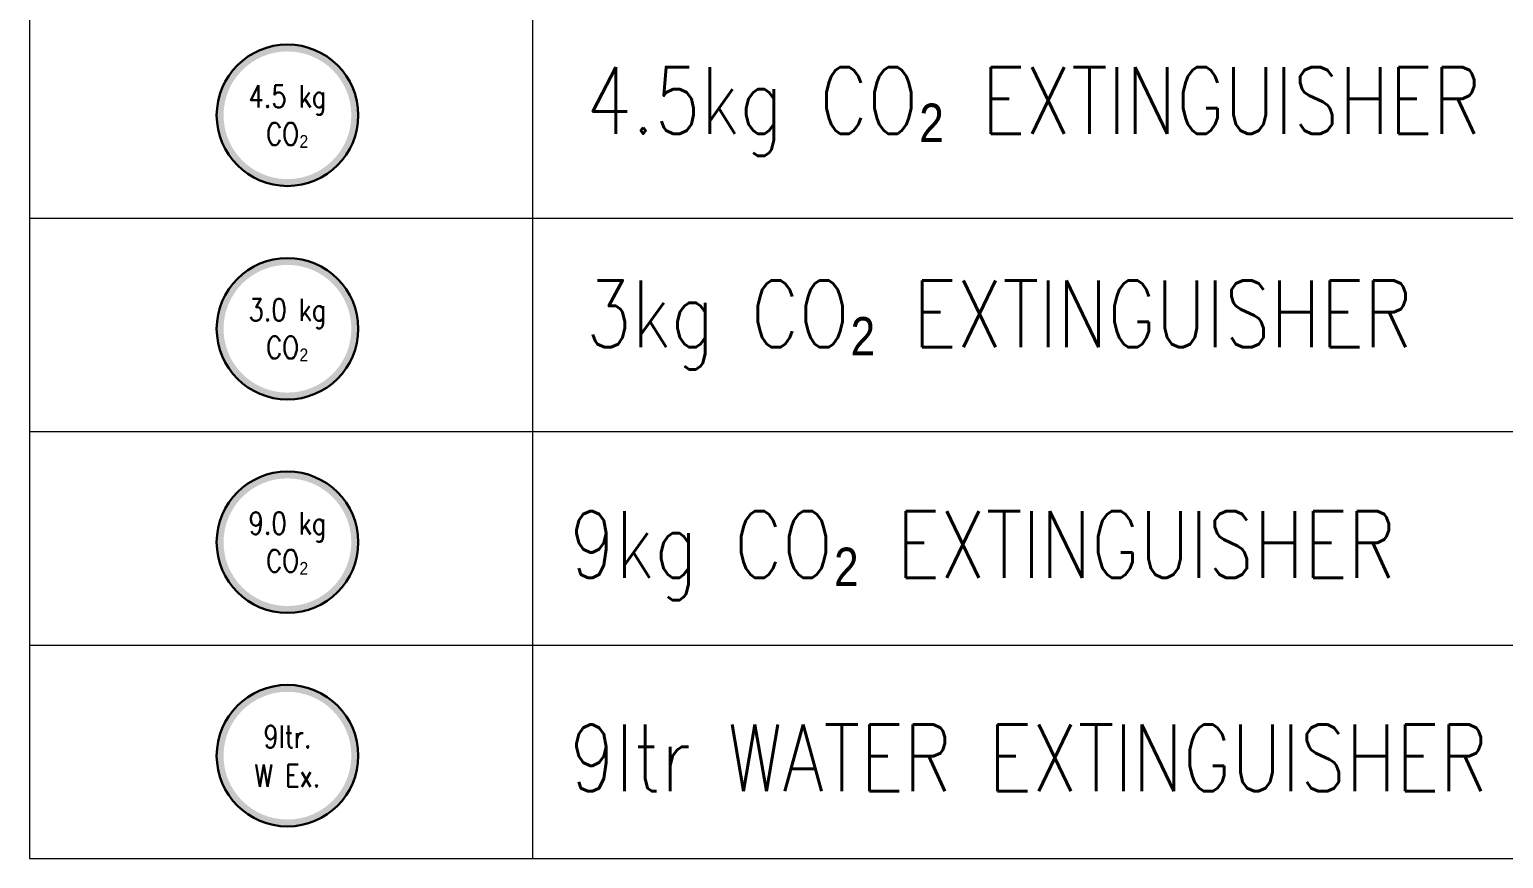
# Model space of a CAD drawing. Header units: millimetres. Extents: x -194958 to 83200, y -72620 to 64568.
# Drawn here: x -142246 to -135624, y -72620 to -68893 of the extents above; entities that cross this region are included whole.
import ezdxf
from ezdxf.enums import TextEntityAlignment as Align

# ---------------------------------------------------------------- set-up
doc = ezdxf.new("R2010")
doc.units = ezdxf.units.MM
doc.header["$LTSCALE"] = 200
doc.linetypes.add('CONTINOUS', pattern=[0])
doc.layers.add('_GD-M-FP-FireExtinguisher', color=7, linetype='CONTINOUS', lineweight=30)
doc.layers.add('_GD-P-LegendText&Table', color=7, linetype='Continuous', lineweight=15)
doc.styles.add('0137-T2-P-FF-6-108$0$GD-Romans', font='romans.shx', dxfattribs={"width": 0.8, "height": 2})
doc.styles.add('0177-OB-P-FF-B1-103$0$RINB-Romans', font='romans.shx', dxfattribs={"width": 0.8, "height": 2})

# ---------------------------------------------------------------- blocks, each defined once
blk = doc.blocks.new('3.0 kg CO2')
h = blk.add_hatch(color=20)
h.dxf.hatch_style = 1
h.paths.add_polyline_path([(159, 0, 1), (-159, 0, 1)])
h.paths.add_polyline_path([(-143.5, 0, -1), (143.5, 0, -1)], flags=16)
h.paths.add_polyline_path([(-102.2, -7.6), (102.2, -7.6), (102.2, -82.6), (-102.2, -82.6)], flags=8)
h.paths.add_polyline_path([(-71, 3.9), (71, 3.9), (71, 80.5), (-71, 80.5)], flags=8)
at = {"color": 20}
blk.add_circle((0, 0), 159, dxfattribs=at)
at = {"color": 20, "style": '0137-T2-P-FF-6-108$0$GD-Romans', "width": 0.8}
blk.add_text('3.0 kg', height=50, dxfattribs=at).set_placement((0, 42.6), align=Align.MIDDLE_CENTER)
at = {"color": 20, "insert": (0, -45.1), "char_height": 50, "width": 133.586, "attachment_point": 5, "style": '0137-T2-P-FF-6-108$0$GD-Romans'}
blk.add_mtext('CO{\\fISOCPEUR|b0|i0|c0|p34;₂}', dxfattribs=at)
blk = doc.blocks.new('4.5 kg CO2')
h = blk.add_hatch(color=150)
h.dxf.hatch_style = 1
h.paths.add_polyline_path([(159, 0, 1), (-159, 0, 1)])
h.paths.add_polyline_path([(-143.5, 0, -1), (143.5, 0, -1)], flags=16)
h.paths.add_polyline_path([(-102.2, -7.6), (102.2, -7.6), (102.2, -82.6), (-102.2, -82.6)], flags=8)
h.paths.add_polyline_path([(-71, 3.9), (71, 3.9), (71, 80.5), (-71, 80.5)], flags=8)
at = {"color": 150}
blk.add_circle((0, 0), 159, dxfattribs=at)
at = {"color": 150, "style": '0137-T2-P-FF-6-108$0$GD-Romans', "width": 0.8}
blk.add_text('4.5 kg', height=50, dxfattribs=at).set_placement((0, 42.6), align=Align.MIDDLE_CENTER)
at = {"color": 150, "insert": (0, -45.1), "char_height": 50, "width": 133.586, "attachment_point": 5, "style": '0137-T2-P-FF-6-108$0$GD-Romans'}
blk.add_mtext('CO{\\fISOCPEUR|b0|i0|c0|p34;₂}', dxfattribs=at)
blk = doc.blocks.new('9.0 kg CO2')
h = blk.add_hatch(color=230)
h.dxf.hatch_style = 1
h.paths.add_polyline_path([(159, 0, 1), (-159, 0, 1)])
h.paths.add_polyline_path([(-143.5, 0, -1), (143.5, 0, -1)], flags=16)
h.paths.add_polyline_path([(-102.2, -7.6), (102.2, -7.6), (102.2, -82.6), (-102.2, -82.6)], flags=8)
h.paths.add_polyline_path([(-71, 3.9), (71, 3.9), (71, 80.5), (-71, 80.5)], flags=8)
at = {"color": 230}
blk.add_circle((0, 0), 159, dxfattribs=at)
at = {"color": 230, "style": '0137-T2-P-FF-6-108$0$GD-Romans', "width": 0.8}
blk.add_text('9.0 kg', height=50, dxfattribs=at).set_placement((0, 42.6), align=Align.MIDDLE_CENTER)
at = {"color": 230, "insert": (0, -45.1), "char_height": 50, "width": 133.586, "attachment_point": 5, "style": '0137-T2-P-FF-6-108$0$GD-Romans'}
blk.add_mtext('CO{\\fISOCPEUR|b0|i0|c0|p34;₂}', dxfattribs=at)
blk = doc.blocks.new('9Ltr. W Ex')
h = blk.add_hatch(color=4)
h.dxf.hatch_style = 1
h.paths.add_polyline_path([(159, 0, 1), (-159, 0, 1)])
h.paths.add_polyline_path([(-143.5, 0, -1), (143.5, 0, -1)], flags=16)
h.paths.add_polyline_path([(-102.2, -7.6), (102.2, -7.6), (102.2, -82.6), (-102.2, -82.6)], flags=8)
h.paths.add_polyline_path([(-71, 3.9), (71, 3.9), (71, 80.5), (-71, 80.5)], flags=8)
at = {"color": 4}
blk.add_circle((0, 0), 159, dxfattribs=at)
at = {"color": 4, "style": '0137-T2-P-FF-6-108$0$GD-Romans', "width": 0.8}
blk.add_text('9ltr.', height=50, dxfattribs=at).set_placement((0, 42.6), align=Align.MIDDLE_CENTER)
at = {"color": 4, "insert": (0, -45.1), "char_height": 50, "width": 206.422, "attachment_point": 5, "style": '0137-T2-P-FF-6-108$0$GD-Romans'}
blk.add_mtext('W Ex.', dxfattribs=at)

msp = doc.modelspace()

# ---------------------------------------------------------------- linework, layer by layer
at = {"layer": '_GD-P-LegendText&Table'}
for p, q in [((-142246, -49591.6, 0), (-142246, -72620, 0)), ((-139985.9, -50533.1, 0), (-139985.9, -72620, 0)), ((-142246, -69741.4, 0), (-132016.7, -69741.4, 0)), ((-142246, -70701, 0), (-132016.7, -70701, 0)), ((-142246, -71660.5, 0), (-132016.7, -71660.5, 0)), ((-142246, -72620, 0), (-132016.7, -72620, 0))]:
    msp.add_line(p, q, dxfattribs=at)

# ---------------------------------------------------------------- block references
at = {"layer": '_GD-M-FP-FireExtinguisher', "xscale": 2, "yscale": 2, "zscale": 2}
for name, p in [('4.5 kg CO2', (-141087.1, -69279, 0)), ('3.0 kg CO2', (-141087.1, -70238.6, 0)), ('9.0 kg CO2', (-141087.1, -71198.1, 0)), ('9Ltr. W Ex', (-141087.1, -72157.6, 0))]:
    msp.add_blockref(name, p, dxfattribs=at)

# ---------------------------------------------------------------- texts
at = {"layer": '_GD-P-LegendText&Table', "style": '0177-OB-P-FF-B1-103$0$RINB-Romans', "width": 0.8}
for s, p in [('4.5kg CO₂ EXTINGUISHER', (-139745.7, -69212)), ('3kg CO₂ EXTINGUISHER', (-139745.7, -70171.5)), ('9kg CO₂ EXTINGUISHER', (-139819.9, -71208)), ('9ltr WATER EXTINGUISHER', (-139819.9, -72167.5))]:
    msp.add_text(s, height=300, dxfattribs=at).set_placement(p, align=Align.MIDDLE_LEFT)

doc.saveas('drawing.dxf')
